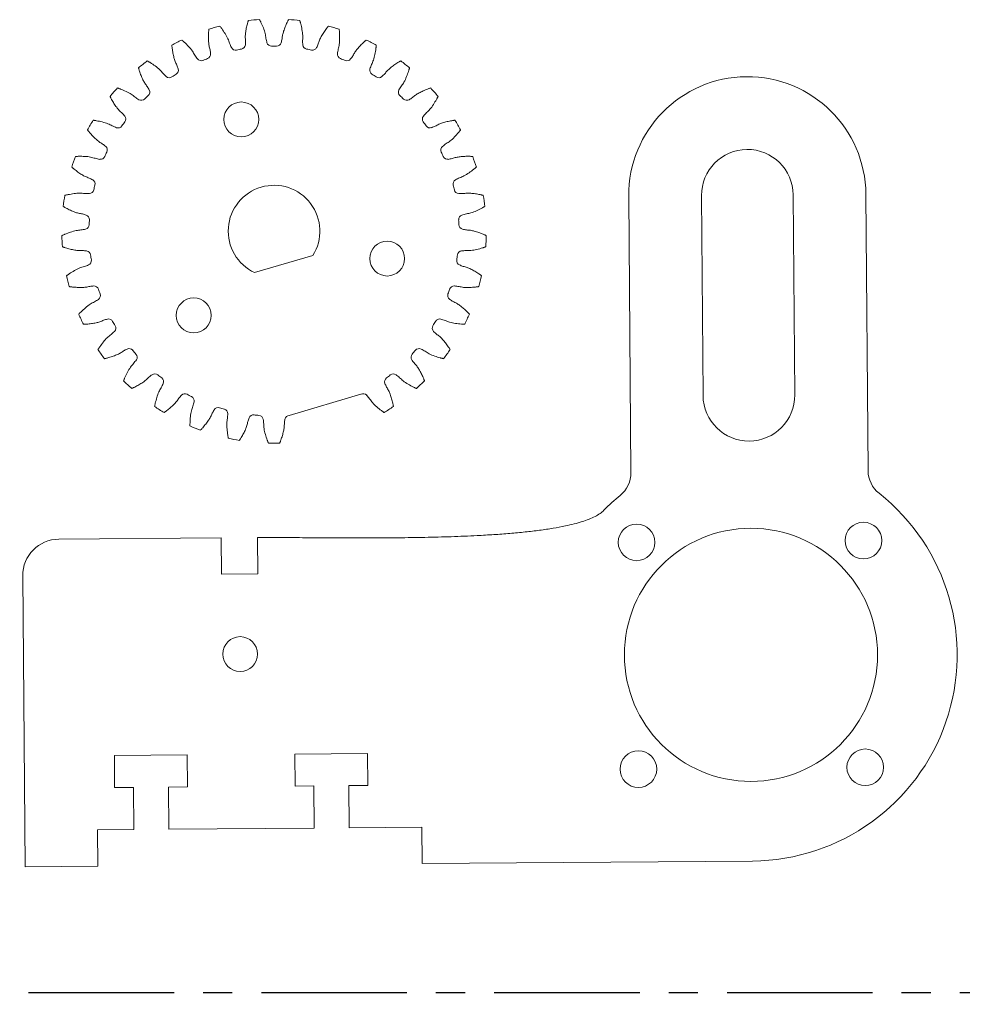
# Model space of a CAD drawing. Header units: inches. Extents: x 0 to 24, y 0 to 12.
# Drawn here: x 18.37 to 21.614, y 0.016 to 3.361 of the extents above; entities that cross this region are included whole.
import ezdxf

# ---------------------------------------------------------------- set-up
doc = ezdxf.new("R2010")
doc.units = ezdxf.units.IN
doc.header["$MEASUREMENT"] = 0
doc.linetypes.add('CENTERX2', pattern=[0.8, 0.5, -0.1, 0.1, -0.1])

msp = doc.modelspace()

# ---------------------------------------------------------------- linework, layer by layer
at = {"color": 7, "linetype": 'Continuous', "lineweight": 15}
for p, q in [((20.4711, 1.8031), (20.4636, 2.7532)), ((20.719, 2.0678), (20.7136, 2.7552)), ((21.0286, 2.7577), (21.034, 2.0702)), ((21.2786, 2.7597), (21.2861, 1.8095)), ((19.3782, 2.5491), (19.1783, 2.4905)), ((19.5437, 2.0722), (19.2968, 1.9997)), ((18.5053, 1.5743), (19.0628, 1.5787)), ((19.0628, 1.5787), (19.0638, 1.4537)), ((19.1888, 1.4547), (19.1878, 1.5797)), ((18.3892, 0.4483), (18.3813, 1.4483)), ((19.0638, 1.4537), (19.1888, 1.4547)), ((19.5662, 0.8377), (19.3162, 0.8357)), ((19.5671, 0.7277), (19.5662, 0.8377)), ((18.9462, 0.8328), (18.6962, 0.8308)), ((18.6962, 0.8308), (18.6971, 0.7208)), ((18.9471, 0.7228), (18.9462, 0.8328)), ((19.3162, 0.8357), (19.3171, 0.7257)), ((18.6971, 0.7208), (18.7621, 0.7213)), ((18.7621, 0.7213), (18.7632, 0.5763)), ((18.8821, 0.7222), (18.9471, 0.7228)), ((18.8832, 0.5773), (18.8821, 0.7222)), ((19.3171, 0.7257), (19.3821, 0.7262)), ((19.3821, 0.7262), (19.3832, 0.5812)), ((19.5021, 0.7271), (19.5671, 0.7277)), ((19.5032, 0.5822), (19.5021, 0.7271)), ((18.7632, 0.5763), (18.6382, 0.5753)), ((18.6382, 0.5753), (18.6392, 0.4503)), ((19.3832, 0.5812), (18.8832, 0.5773)), ((19.7532, 0.5841), (19.5032, 0.5822)), ((19.7542, 0.4591), (19.7532, 0.5841)), ((18.6392, 0.4503), (18.3892, 0.4483)), ((20.8892, 0.4681), (19.7542, 0.4591))]:
    msp.add_line(p, q, dxfattribs=at)
at = {"color": 7, "linetype": 'CENTERX2'}
msp.add_line((0.0014, 0.016), (24.0014, 0.016), dxfattribs=at)
at = {"color": 7, "linetype": 'Continuous', "lineweight": 15}
for centre, radius in [((19.1323, 3.0169), 0.06), ((19.6337, 2.5388), 0.06), ((18.9689, 2.3436), 0.06), ((20.4907, 1.5634), 0.063), ((20.8836, 1.1767), 0.435), ((21.2702, 1.5695), 0.063), ((19.1285, 1.1792), 0.06), ((20.4969, 0.7839), 0.063), ((21.2764, 0.7901), 0.063)]:
    msp.add_circle(centre, radius, dxfattribs=at)
for centre, radius, start, end in [((19.2449, 2.6331), 0.7292, 93.9395, 96.9696), ((19.2449, 2.6331), 0.7292, 83.0304, 86.0605), ((19.2449, 2.6331), 0.7292, 104.8486, 107.8787), ((19.2449, 2.6331), 0.7292, 72.1213, 75.1514), ((19.2449, 2.6331), 0.7292, 115.7577, 118.7878), ((19.2362, 3.2848), 0.0162, 196.377, 270.772), ((19.2537, 3.2848), 0.0162, 269.228, 343.623), ((19.2449, 2.6331), 0.7292, 61.2122, 64.2423), ((19.113, 3.2714), 0.0163, 207.2861, 281.6811), ((19.2449, 2.6331), 0.6355, 100.1371, 101.6811), ((19.1302, 3.2747), 0.0163, 280.1371, 354.532), ((19.2449, 2.6331), 0.6355, 89.228, 90.772), ((19.3597, 3.2747), 0.0162, 185.468, 259.8629), ((19.2449, 2.6331), 0.6355, 78.3189, 79.8629), ((19.3769, 3.2714), 0.0162, 258.3189, 332.7139), ((19.2449, 2.6331), 0.7292, 126.6668, 129.6969), ((18.9946, 3.2349), 0.0162, 218.1952, 292.5902), ((19.2449, 2.6331), 0.6355, 111.0462, 112.5902), ((19.0109, 3.2414), 0.0163, 291.0462, 5.4411), ((19.479, 3.2414), 0.0163, 174.5589, 248.9538), ((19.2449, 2.6331), 0.6355, 67.4098, 68.9538), ((19.4953, 3.2349), 0.0163, 247.4098, 321.8048), ((19.2449, 2.6331), 0.7292, 50.3031, 53.3332), ((18.9, 3.1861), 0.0162, 301.9553, 16.3502), ((19.5899, 3.1861), 0.0162, 163.6498, 238.0447), ((18.8852, 3.1766), 0.0163, 229.1043, 303.4993), ((19.2449, 2.6331), 0.6355, 121.9553, 123.4993), ((19.2449, 2.6331), 0.6355, 56.5007, 58.0447), ((19.6047, 3.1766), 0.0163, 236.5007, 310.8957), ((20.8711, 2.7564), 0.4075, 0.4525, 180.4525), ((19.2449, 2.6331), 0.7292, 137.5758, 140.606), ((18.8016, 3.1108), 0.0162, 312.8644, 27.2593), ((19.6883, 3.1108), 0.0162, 152.7407, 227.1356), ((19.2449, 2.6331), 0.7292, 39.394, 42.4242), ((18.7889, 3.0987), 0.0162, 240.0134, 314.4084), ((19.2449, 2.6331), 0.6355, 132.8644, 134.4084), ((19.2449, 2.6331), 0.6355, 45.5916, 47.1356), ((19.701, 3.0987), 0.0162, 225.5916, 299.9866), ((19.2449, 2.6331), 0.7292, 148.4849, 151.5151), ((18.7192, 3.0183), 0.0162, 323.7734, 38.1684), ((19.7707, 3.0183), 0.0162, 141.8316, 216.2266), ((19.2449, 2.6331), 0.7292, 28.4849, 31.5151), ((18.709, 3.004), 0.0163, 250.9225, 325.3175), ((19.2449, 2.6331), 0.6355, 143.7734, 145.3175), ((19.2449, 2.6331), 0.6355, 34.6825, 36.2266), ((19.7809, 3.004), 0.0162, 214.6825, 289.0775), ((18.6558, 2.9118), 0.0163, 334.6825, 49.0775), ((19.8341, 2.9118), 0.0163, 130.9225, 205.3175), ((20.8711, 2.7564), 0.1575, 0.4525, 180.4525), ((19.2449, 2.6331), 0.7292, 159.394, 162.4242), ((18.6485, 2.8959), 0.0162, 261.8316, 336.2266), ((19.2449, 2.6331), 0.6355, 154.6825, 156.2266), ((19.2449, 2.6331), 0.6355, 23.7734, 25.3175), ((19.8414, 2.8959), 0.0162, 203.7734, 278.1684), ((19.2449, 2.6331), 0.7292, 17.5758, 20.606), ((18.6137, 2.7953), 0.0162, 345.5916, 59.9866), ((19.2449, 2.6331), 0.6355, 165.5916, 167.1356), ((19.2449, 2.6331), 0.1575, 327.7733, 244.954), ((19.8762, 2.7953), 0.0162, 120.0134, 194.4084), ((19.2449, 2.6331), 0.6355, 12.8644, 14.4084), ((19.2449, 2.6331), 0.7292, 170.3031, 173.3332), ((18.6096, 2.7782), 0.0163, 272.7407, 347.1356), ((19.8803, 2.7782), 0.0162, 192.8644, 267.2593), ((19.2449, 2.6331), 0.7292, 6.6668, 9.6969), ((18.5944, 2.6729), 0.0162, 356.5007, 70.8957), ((19.8955, 2.6729), 0.0162, 109.1043, 183.4993), ((18.5936, 2.6554), 0.0163, 283.6498, 358.0447), ((19.2449, 2.6331), 0.6355, 176.5007, 178.0447), ((19.2449, 2.6331), 0.6355, 1.9553, 3.4993), ((19.8963, 2.6554), 0.0163, 181.9553, 256.3502), ((19.2449, 2.6331), 0.7292, 181.2122, 184.2423), ((19.2449, 2.6331), 0.7292, 355.7577, 358.7878), ((18.5986, 2.5491), 0.0162, 7.4098, 81.8048), ((19.2449, 2.6331), 0.6355, 187.4098, 188.9538), ((19.2449, 2.6331), 0.6355, 351.0462, 352.5902), ((19.8913, 2.5491), 0.0163, 98.1952, 172.5902), ((18.6011, 2.5317), 0.0162, 294.5589, 8.9538), ((19.8888, 2.5317), 0.0162, 171.0462, 245.4411), ((19.2449, 2.6331), 0.7292, 192.1213, 195.1514), ((19.2449, 2.6331), 0.7292, 344.8486, 347.8787), ((18.6262, 2.4283), 0.0162, 18.3189, 92.7139), ((19.8637, 2.4283), 0.0162, 87.2861, 161.6811), ((18.632, 2.4117), 0.0163, 305.468, 19.8629), ((19.2449, 2.6331), 0.6355, 198.3189, 199.8629), ((19.8579, 2.4117), 0.0163, 160.1371, 234.532), ((19.2449, 2.6331), 0.6355, 340.1371, 341.6811), ((19.2449, 2.6331), 0.7292, 203.0304, 206.0605), ((19.2449, 2.6331), 0.7292, 333.9395, 336.9696), ((18.6762, 2.3149), 0.0162, 29.228, 103.623), ((19.2449, 2.6331), 0.6355, 209.228, 210.772), ((18.685, 2.2997), 0.0162, 316.377, 30.772), ((19.8049, 2.2997), 0.0163, 149.228, 223.623), ((19.2449, 2.6331), 0.6355, 329.228, 330.772), ((19.8137, 2.3149), 0.0162, 76.377, 150.772), ((19.2449, 2.6331), 0.7292, 213.9395, 216.9696), ((18.7467, 2.213), 0.0163, 40.1371, 114.532), ((19.2449, 2.6331), 0.6355, 220.1371, 221.6811), ((18.7582, 2.1997), 0.0163, 327.2861, 41.6811), ((19.7317, 2.1997), 0.0162, 138.3189, 212.7139), ((19.2449, 2.6331), 0.6355, 318.3189, 319.8629), ((19.7432, 2.213), 0.0163, 65.468, 139.8629), ((19.2449, 2.6331), 0.7292, 323.0304, 326.0605), ((18.8352, 2.1263), 0.0163, 51.0462, 125.4411), ((19.6547, 2.1263), 0.0163, 54.5589, 128.9538), ((19.2449, 2.6331), 0.7292, 224.8486, 227.8787), ((19.2449, 2.6331), 0.6355, 231.0462, 232.5902), ((18.849, 2.1154), 0.0163, 338.1952, 52.5902), ((19.6409, 2.1154), 0.0163, 127.4098, 201.8048), ((19.2449, 2.6331), 0.6355, 307.4098, 308.9538), ((19.2449, 2.6331), 0.7292, 312.1213, 315.1514), ((18.9385, 2.0579), 0.0163, 61.9553, 136.3502), ((19.5514, 2.0579), 0.0163, 43.6498, 118.0447), ((19.2449, 2.6331), 0.6355, 241.9553, 243.4993), ((18.9541, 2.0499), 0.0163, 349.1043, 63.4993), ((20.8765, 2.069), 0.1575, 180.4525, 0.4525), ((19.2449, 2.6331), 0.7292, 235.7577, 238.7878), ((19.0529, 2.0103), 0.0163, 72.8644, 147.2593), ((19.2449, 2.6331), 0.6355, 252.8644, 254.4084), ((19.0698, 2.0054), 0.0163, 0.0134, 74.4084), ((19.2449, 2.6331), 0.7292, 301.2122, 304.2423), ((19.1743, 1.9852), 0.0163, 83.7734, 158.1684), ((19.2449, 2.6331), 0.6355, 263.7734, 265.3175), ((19.1917, 1.9836), 0.0162, 10.9225, 85.3175), ((19.2982, 1.9836), 0.0162, 94.6825, 169.0775), ((19.2449, 2.6331), 0.7292, 246.6668, 249.6969), ((19.2449, 2.6331), 0.7292, 257.5758, 260.606), ((19.2449, 2.6331), 0.7292, 268.4849, 271.5151), ((21.3861, 1.8103), 0.1, 180.4525, 231.58), ((20.3711, 1.8023), 0.1, 309.325, 0.4525), ((20.8836, 1.1767), 0.7087, 129.325, 135.4525), ((20.8836, 1.1767), 0.7086, 270.4525, 51.58), ((18.5063, 1.4493), 0.125, 90.4525, 180.4525)]:
    msp.add_arc(centre, radius, start, end, dxfattribs=at)
for points, knots in [([(19.1464, 3.2732), (19.1467, 3.2777), (19.1473, 3.2869), (19.1456, 3.3006), (19.1472, 3.3151), (19.1494, 3.3303), (19.152, 3.3408), (19.1533, 3.346)], [0, 0, 0, 0, 0.186482, 0.373271, 0.560009, 0.779921, 1, 1, 1, 1]), ([(19.1533, 3.346), (19.1537, 3.3475), (19.1544, 3.35), (19.1552, 3.3525), (19.1555, 3.3536)], [0, 0, 0, 0, 0.596178, 1, 1, 1, 1]), ([(19.1555, 3.3536), (19.1557, 3.3542), (19.156, 3.3554), (19.1563, 3.3565), (19.1565, 3.3569)], [0, 0, 0, 0, 0.61363, 1, 1, 1, 1]), ([(19.1948, 3.3606), (19.1951, 3.3601), (19.1957, 3.359), (19.1962, 3.358), (19.1965, 3.3575)], [0, 0, 0, 0, 0.5063404, 1, 1, 1, 1]), ([(19.1965, 3.3575), (19.1971, 3.3563), (19.1983, 3.3539), (19.1994, 3.3516), (19.2, 3.3505)], [0, 0, 0, 0, 0.526406, 1, 1, 1, 1]), ([(19.2, 3.3505), (19.2028, 3.3442), (19.2084, 3.3317), (19.2148, 3.3136), (19.2169, 3.296), (19.2194, 3.2855), (19.2206, 3.2802)], [0, 0, 0, 0, 0.280046, 0.560231, 0.780161, 1, 1, 1, 1]), ([(19.2693, 3.2802), (19.2705, 3.2847), (19.2728, 3.2935), (19.2738, 3.3073), (19.2781, 3.3213), (19.2831, 3.3358), (19.2876, 3.3456), (19.2899, 3.3505)], [0, 0, 0, 0, 0.1864827, 0.3732708, 0.5600091, 0.7799205, 1, 1, 1, 1]), ([(19.2899, 3.3505), (19.2906, 3.3519), (19.2917, 3.3542), (19.2929, 3.3565), (19.2934, 3.3575)], [0, 0, 0, 0, 0.596177, 1, 1, 1, 1]), ([(19.2934, 3.3575), (19.2937, 3.3581), (19.2943, 3.3591), (19.2948, 3.3602), (19.295, 3.3606)], [0, 0, 0, 0, 0.613685, 1, 1, 1, 1]), ([(19.3334, 3.3569), (19.3336, 3.3563), (19.3339, 3.3552), (19.3343, 3.3541), (19.3344, 3.3536)], [0, 0, 0, 0, 0.506337, 1, 1, 1, 1]), ([(19.3344, 3.3536), (19.3348, 3.3522), (19.3355, 3.3497), (19.3362, 3.3472), (19.3366, 3.346)], [0, 0, 0, 0, 0.52641, 1, 1, 1, 1]), ([(19.3366, 3.346), (19.3381, 3.3393), (19.3412, 3.326), (19.3442, 3.307), (19.3429, 3.2893), (19.3433, 3.2785), (19.3435, 3.2732)], [0, 0, 0, 0, 0.280047, 0.56023, 0.780161, 1, 1, 1, 1]), ([(19.0271, 3.2429), (19.0265, 3.2475), (19.0253, 3.2566), (19.0211, 3.2697), (19.0199, 3.2843), (19.0192, 3.2996), (19.0198, 3.3104), (19.0201, 3.3158)], [0, 0, 0, 0, 0.186484, 0.373271, 0.560008, 0.77992, 1, 1, 1, 1]), ([(19.0201, 3.3158), (19.0202, 3.3173), (19.0204, 3.32), (19.0206, 3.3226), (19.0207, 3.3236)], [0, 0, 0, 0, 0.59618, 1, 1, 1, 1]), ([(19.0207, 3.3236), (19.0208, 3.3243), (19.0209, 3.3255), (19.021, 3.3266), (19.0211, 3.3271)], [0, 0, 0, 0, 0.613687, 1, 1, 1, 1]), ([(19.0581, 3.3379), (19.0585, 3.3375), (19.0592, 3.3366), (19.0599, 3.3357), (19.0603, 3.3352)], [0, 0, 0, 0, 0.506382, 1, 1, 1, 1]), ([(19.0603, 3.3352), (19.0611, 3.3341), (19.0627, 3.3321), (19.0643, 3.33), (19.065, 3.329)], [0, 0, 0, 0, 0.5264084, 1, 1, 1, 1]), ([(19.065, 3.329), (19.069, 3.3234), (19.0768, 3.3121), (19.0866, 3.2956), (19.092, 3.2787), (19.0964, 3.2689), (19.0985, 3.2639)], [0, 0, 0, 0, 0.280047, 0.560231, 0.780162, 1, 1, 1, 1]), ([(19.3913, 3.2639), (19.3933, 3.2681), (19.3973, 3.2763), (19.4008, 3.2897), (19.4077, 3.3026), (19.4154, 3.3159), (19.4217, 3.3246), (19.4249, 3.329)], [0, 0, 0, 0, 0.186483, 0.373269, 0.560009, 0.779922, 1, 1, 1, 1]), ([(19.4249, 3.329), (19.4258, 3.3302), (19.4274, 3.3323), (19.429, 3.3344), (19.4296, 3.3352)], [0, 0, 0, 0, 0.596191, 1, 1, 1, 1]), ([(19.4296, 3.3352), (19.4301, 3.3358), (19.4308, 3.3367), (19.4315, 3.3376), (19.4318, 3.3379)], [0, 0, 0, 0, 0.6136292, 1, 1, 1, 1]), ([(19.4698, 3.3158), (19.4701, 3.3089), (19.4706, 3.2952), (19.4699, 3.276), (19.4653, 3.2589), (19.4636, 3.2483), (19.4628, 3.2429)], [0, 0, 0, 0, 0.280048, 0.56023, 0.780161, 1, 1, 1, 1]), ([(19.4688, 3.3271), (19.4689, 3.3265), (19.469, 3.3253), (19.4691, 3.3242), (19.4692, 3.3236)], [0, 0, 0, 0, 0.5063309, 1, 1, 1, 1]), ([(19.4692, 3.3236), (19.4693, 3.3222), (19.4695, 3.3196), (19.4697, 3.317), (19.4698, 3.3158)], [0, 0, 0, 0, 0.526402, 1, 1, 1, 1]), ([(18.9281, 3.2898), (18.9285, 3.2895), (18.9294, 3.2887), (18.9303, 3.288), (18.9307, 3.2876)], [0, 0, 0, 0, 0.506353, 1, 1, 1, 1]), ([(18.9307, 3.2876), (18.9318, 3.2867), (18.9337, 3.285), (18.9357, 3.2832), (18.9366, 3.2824)], [0, 0, 0, 0, 0.526415, 1, 1, 1, 1]), ([(18.9366, 3.2824), (18.9415, 3.2776), (18.9514, 3.2681), (18.9641, 3.2536), (18.9726, 3.2381), (18.9787, 3.2292), (18.9818, 3.2248)], [0, 0, 0, 0, 0.280048, 0.560232, 0.780161, 1, 1, 1, 1]), ([(19.5081, 3.2248), (19.5108, 3.2285), (19.5162, 3.2359), (19.5223, 3.2483), (19.5314, 3.2597), (19.5415, 3.2713), (19.5494, 3.2787), (19.5533, 3.2824)], [0, 0, 0, 0, 0.186481, 0.373269, 0.560007, 0.77992, 1, 1, 1, 1]), ([(19.5533, 3.2824), (19.5544, 3.2834), (19.5564, 3.2852), (19.5584, 3.2869), (19.5592, 3.2876)], [0, 0, 0, 0, 0.596172, 1, 1, 1, 1]), ([(19.5592, 3.2876), (19.5597, 3.288), (19.5606, 3.2888), (19.5615, 3.2896), (19.5618, 3.2898)], [0, 0, 0, 0, 0.613693, 1, 1, 1, 1]), ([(18.8941, 3.2687), (18.894, 3.2694), (18.8939, 3.2706), (18.8938, 3.2717), (18.8938, 3.2722)], [0, 0, 0, 0, 0.6136584, 1, 1, 1, 1]), ([(18.8949, 3.2609), (18.8948, 3.2624), (18.8945, 3.265), (18.8942, 3.2676), (18.8941, 3.2687)], [0, 0, 0, 0, 0.5961787, 1, 1, 1, 1]), ([(18.9156, 3.1907), (18.9142, 3.195), (18.9113, 3.2037), (18.9047, 3.2159), (18.9008, 3.2299), (18.8972, 3.2449), (18.8957, 3.2556), (18.8949, 3.2609)], [0, 0, 0, 0, 0.186483, 0.373271, 0.560008, 0.779922, 1, 1, 1, 1]), ([(19.5949, 3.2609), (19.5939, 3.2541), (19.5918, 3.2406), (19.5875, 3.2218), (19.5797, 3.2059), (19.5761, 3.1958), (19.5743, 3.1907)], [0, 0, 0, 0, 0.280047, 0.560228, 0.78016, 1, 1, 1, 1]), ([(19.5958, 3.2687), (19.5956, 3.2673), (19.5954, 3.2647), (19.5951, 3.2621), (19.5949, 3.2609)], [0, 0, 0, 0, 0.526417, 1, 1, 1, 1]), ([(19.5961, 3.2722), (19.596, 3.2716), (19.5959, 3.2704), (19.5958, 3.2693), (19.5958, 3.2687)], [0, 0, 0, 0, 0.506317, 1, 1, 1, 1]), ([(18.8095, 3.218), (18.81, 3.2177), (18.811, 3.2171), (18.8121, 3.2166), (18.8126, 3.2163)], [0, 0, 0, 0, 0.506329, 1, 1, 1, 1]), ([(18.8126, 3.2163), (18.8137, 3.2156), (18.816, 3.2143), (18.8182, 3.2129), (18.8193, 3.2123)], [0, 0, 0, 0, 0.5263959, 1, 1, 1, 1]), ([(18.8193, 3.2123), (18.825, 3.2085), (18.8365, 3.201), (18.8517, 3.1893), (18.863, 3.1756), (18.8707, 3.1681), (18.8746, 3.1643)], [0, 0, 0, 0, 0.280045, 0.560229, 0.78016, 1, 1, 1, 1]), ([(19.6153, 3.1643), (19.6187, 3.1674), (19.6254, 3.1736), (19.6337, 3.1847), (19.6448, 3.1941), (19.6569, 3.2036), (19.666, 3.2094), (19.6706, 3.2123)], [0, 0, 0, 0, 0.1864831, 0.3732728, 0.5600092, 0.7799206, 1, 1, 1, 1]), ([(19.6706, 3.2123), (19.6719, 3.2131), (19.6742, 3.2144), (19.6764, 3.2158), (19.6773, 3.2163)], [0, 0, 0, 0, 0.596183, 1, 1, 1, 1]), ([(19.6773, 3.2163), (19.678, 3.2166), (19.679, 3.2172), (19.68, 3.2178), (19.6804, 3.218)], [0, 0, 0, 0, 0.6137027, 1, 1, 1, 1]), ([(18.7802, 3.1908), (18.78, 3.1915), (18.7796, 3.1926), (18.7793, 3.1937), (18.7792, 3.1942)], [0, 0, 0, 0, 0.613657, 1, 1, 1, 1]), ([(18.7825, 3.1833), (18.782, 3.1848), (18.7812, 3.1873), (18.7805, 3.1898), (18.7802, 3.1908)], [0, 0, 0, 0, 0.596188, 1, 1, 1, 1]), ([(18.816, 3.1183), (18.8138, 3.1223), (18.8094, 3.1303), (18.8006, 3.1409), (18.794, 3.154), (18.7877, 3.168), (18.7842, 3.1782), (18.7825, 3.1833)], [0, 0, 0, 0, 0.186482, 0.373269, 0.560007, 0.77992, 1, 1, 1, 1]), ([(19.7074, 3.1833), (19.7051, 3.1769), (19.7005, 3.1639), (19.6927, 3.1464), (19.6821, 3.1322), (19.6766, 3.1229), (19.6739, 3.1183)], [0, 0, 0, 0, 0.280046, 0.56023, 0.780161, 1, 1, 1, 1]), ([(19.7097, 3.1908), (19.7093, 3.1895), (19.7086, 3.187), (19.7078, 3.1845), (19.7074, 3.1833)], [0, 0, 0, 0, 0.526409, 1, 1, 1, 1]), ([(19.7107, 3.1942), (19.7105, 3.1936), (19.7102, 3.1925), (19.7099, 3.1914), (19.7097, 3.1908)], [0, 0, 0, 0, 0.506341, 1, 1, 1, 1]), ([(18.7067, 3.125), (18.7073, 3.1248), (18.7084, 3.1245), (18.7095, 3.1241), (18.71, 3.1239)], [0, 0, 0, 0, 0.50631, 1, 1, 1, 1]), ([(18.71, 3.1239), (18.7113, 3.1235), (18.7138, 3.1226), (18.7162, 3.1217), (18.7174, 3.1213)], [0, 0, 0, 0, 0.526399, 1, 1, 1, 1]), ([(18.7174, 3.1213), (18.7237, 3.1187), (18.7364, 3.1135), (18.7536, 3.1048), (18.7672, 3.0935), (18.7762, 3.0876), (18.7807, 3.0846)], [0, 0, 0, 0, 0.2800446, 0.5602276, 0.7801588, 1, 1, 1, 1]), ([(19.7091, 3.0846), (19.713, 3.0871), (19.7208, 3.0919), (19.731, 3.1012), (19.7438, 3.1083), (19.7574, 3.1153), (19.7675, 3.1193), (19.7725, 3.1213)], [0, 0, 0, 0, 0.186484, 0.373273, 0.560011, 0.779921, 1, 1, 1, 1]), ([(19.7725, 3.1213), (19.774, 3.1218), (19.7764, 3.1227), (19.7789, 3.1236), (19.7799, 3.1239)], [0, 0, 0, 0, 0.59618, 1, 1, 1, 1]), ([(19.7799, 3.1239), (19.7806, 3.1241), (19.7817, 3.1245), (19.7828, 3.1249), (19.7832, 3.125)], [0, 0, 0, 0, 0.613659, 1, 1, 1, 1]), ([(18.683, 3.0928), (18.6827, 3.0934), (18.6822, 3.0944), (18.6816, 3.0955), (18.6814, 3.0959)], [0, 0, 0, 0, 0.613633, 1, 1, 1, 1]), ([(18.6867, 3.0859), (18.686, 3.0872), (18.6847, 3.0895), (18.6835, 3.0918), (18.683, 3.0928)], [0, 0, 0, 0, 0.5961791, 1, 1, 1, 1]), ([(18.732, 3.0283), (18.729, 3.0319), (18.7231, 3.0389), (18.7125, 3.0477), (18.7036, 3.0593), (18.6947, 3.0718), (18.6894, 3.0812), (18.6867, 3.0859)], [0, 0, 0, 0, 0.1864822, 0.3732713, 0.5600095, 0.7799228, 1, 1, 1, 1]), ([(19.8032, 3.0859), (19.7997, 3.0799), (19.7928, 3.0681), (19.7817, 3.0523), (19.7686, 3.0405), (19.7615, 3.0324), (19.7579, 3.0283)], [0, 0, 0, 0, 0.280047, 0.560228, 0.780161, 1, 1, 1, 1]), ([(19.8069, 3.0928), (19.8062, 3.0916), (19.805, 3.0892), (19.8038, 3.0869), (19.8032, 3.0859)], [0, 0, 0, 0, 0.5264, 1, 1, 1, 1]), ([(19.8084, 3.0959), (19.8082, 3.0954), (19.8077, 3.0943), (19.8071, 3.0933), (19.8069, 3.0928)], [0, 0, 0, 0, 0.506335, 1, 1, 1, 1]), ([(18.6233, 3.0143), (18.6239, 3.0142), (18.6251, 3.0141), (18.6262, 3.0139), (18.6268, 3.0138)], [0, 0, 0, 0, 0.50634, 1, 1, 1, 1]), ([(18.6268, 3.0138), (18.6282, 3.0136), (18.6307, 3.0132), (18.6333, 3.0128), (18.6345, 3.0126)], [0, 0, 0, 0, 0.526427, 1, 1, 1, 1]), ([(18.6345, 3.0126), (18.6413, 3.0112), (18.6547, 3.0085), (18.6732, 3.0033), (18.6887, 2.9948), (18.6987, 2.9907), (18.7037, 2.9886)], [0, 0, 0, 0, 0.280049, 0.56023, 0.780161, 1, 1, 1, 1]), ([(19.7862, 2.9886), (19.7905, 2.9903), (19.799, 2.9935), (19.8108, 3.0007), (19.8247, 3.0053), (19.8394, 3.0096), (19.85, 3.0116), (19.8554, 3.0126)], [0, 0, 0, 0, 0.186481, 0.373271, 0.560009, 0.77992, 1, 1, 1, 1]), ([(19.8554, 3.0126), (19.8569, 3.0129), (19.8595, 3.0133), (19.8621, 3.0137), (19.8631, 3.0138)], [0, 0, 0, 0, 0.596189, 1, 1, 1, 1]), ([(19.8631, 3.0138), (19.8638, 3.0139), (19.865, 3.0141), (19.8661, 3.0142), (19.8666, 3.0143)], [0, 0, 0, 0, 0.613611, 1, 1, 1, 1]), ([(18.6062, 2.9781), (18.6057, 2.9787), (18.605, 2.9796), (18.6043, 2.9805), (18.604, 2.9809)], [0, 0, 0, 0, 0.613623, 1, 1, 1, 1]), ([(18.6111, 2.972), (18.6101, 2.9732), (18.6085, 2.9752), (18.6068, 2.9773), (18.6062, 2.9781)], [0, 0, 0, 0, 0.5961625, 1, 1, 1, 1]), ([(19.8837, 2.9781), (19.8828, 2.977), (19.8812, 2.975), (19.8796, 2.973), (19.8788, 2.972)], [0, 0, 0, 0, 0.526413, 1, 1, 1, 1]), ([(19.8858, 2.9809), (19.8855, 2.9804), (19.8848, 2.9795), (19.8841, 2.9786), (19.8837, 2.9781)], [0, 0, 0, 0, 0.5063614, 1, 1, 1, 1]), ([(18.6664, 2.9241), (18.6629, 2.927), (18.6558, 2.9328), (18.6437, 2.9394), (18.6327, 2.9491), (18.6217, 2.9597), (18.6146, 2.9679), (18.6111, 2.972)], [0, 0, 0, 0, 0.186483, 0.373271, 0.560006, 0.779917, 1, 1, 1, 1]), ([(19.8788, 2.972), (19.8743, 2.9669), (19.8652, 2.9566), (19.8514, 2.9432), (19.8363, 2.934), (19.8277, 2.9274), (19.8235, 2.9241)], [0, 0, 0, 0, 0.2800483, 0.5602302, 0.7801608, 1, 1, 1, 1]), ([(18.5624, 2.8897), (18.563, 2.8898), (18.5642, 2.8899), (18.5653, 2.8899), (18.5659, 2.8899)], [0, 0, 0, 0, 0.506315, 1, 1, 1, 1]), ([(18.5659, 2.8899), (18.5673, 2.89), (18.5699, 2.8901), (18.5725, 2.8902), (18.5738, 2.8902)], [0, 0, 0, 0, 0.526406, 1, 1, 1, 1]), ([(18.5738, 2.8902), (18.5806, 2.8902), (18.5943, 2.8901), (18.6135, 2.8884), (18.6303, 2.883), (18.6409, 2.8808), (18.6462, 2.8798)], [0, 0, 0, 0, 0.280047, 0.560231, 0.78016, 1, 1, 1, 1]), ([(19.8437, 2.8798), (19.8482, 2.8806), (19.8572, 2.8821), (19.8702, 2.887), (19.8847, 2.8889), (19.8999, 2.8903), (19.9107, 2.8902), (19.9161, 2.8902)], [0, 0, 0, 0, 0.1864819, 0.37327, 0.5600105, 0.7799219, 1, 1, 1, 1]), ([(19.9161, 2.8902), (19.9177, 2.8902), (19.9203, 2.8901), (19.9229, 2.89), (19.924, 2.8899)], [0, 0, 0, 0, 0.596169, 1, 1, 1, 1]), ([(19.924, 2.8899), (19.9247, 2.8899), (19.9258, 2.8898), (19.927, 2.8898), (19.9275, 2.8897)], [0, 0, 0, 0, 0.6136434, 1, 1, 1, 1]), ([(18.5524, 2.851), (18.5519, 2.8515), (18.551, 2.8522), (18.5502, 2.853), (18.5498, 2.8533)], [0, 0, 0, 0, 0.613664, 1, 1, 1, 1]), ([(18.5584, 2.8459), (18.5572, 2.8469), (18.5552, 2.8486), (18.5532, 2.8503), (18.5524, 2.851)], [0, 0, 0, 0, 0.596202, 1, 1, 1, 1]), ([(18.6218, 2.8094), (18.6178, 2.8115), (18.6097, 2.8159), (18.5966, 2.8201), (18.584, 2.8275), (18.5711, 2.8359), (18.5627, 2.8426), (18.5584, 2.8459)], [0, 0, 0, 0, 0.186483, 0.373271, 0.560007, 0.779921, 1, 1, 1, 1]), ([(19.9315, 2.8459), (19.926, 2.8417), (19.9152, 2.8334), (19.8991, 2.8228), (19.8825, 2.8166), (19.8729, 2.8118), (19.8681, 2.8094)], [0, 0, 0, 0, 0.280048, 0.56023, 0.78016, 1, 1, 1, 1]), ([(19.9374, 2.851), (19.9364, 2.8501), (19.9344, 2.8484), (19.9324, 2.8467), (19.9315, 2.8459)], [0, 0, 0, 0, 0.5264086, 1, 1, 1, 1]), ([(19.9401, 2.8533), (19.9396, 2.8529), (19.9388, 2.8521), (19.9379, 2.8514), (19.9374, 2.851)], [0, 0, 0, 0, 0.506285, 1, 1, 1, 1]), ([(18.5262, 2.7559), (18.5268, 2.7561), (18.5279, 2.7564), (18.529, 2.7567), (18.5296, 2.7568)], [0, 0, 0, 0, 0.506301, 1, 1, 1, 1]), ([(18.5296, 2.7568), (18.5309, 2.7571), (18.5335, 2.7577), (18.536, 2.7583), (18.5372, 2.7586)], [0, 0, 0, 0, 0.5264148, 1, 1, 1, 1]), ([(18.5372, 2.7586), (18.544, 2.7598), (18.5575, 2.7623), (18.5766, 2.7643), (18.5942, 2.7622), (18.6049, 2.7621), (18.6103, 2.762)], [0, 0, 0, 0, 0.280047, 0.560233, 0.780161, 1, 1, 1, 1]), ([(19.8796, 2.762), (19.8841, 2.7619), (19.8933, 2.7618), (19.9069, 2.7641), (19.9215, 2.7632), (19.9368, 2.7617), (19.9474, 2.7596), (19.9527, 2.7586)], [0, 0, 0, 0, 0.1864835, 0.3732689, 0.5600074, 0.7799213, 1, 1, 1, 1]), ([(19.9527, 2.7586), (19.9542, 2.7582), (19.9567, 2.7577), (19.9593, 2.757), (19.9603, 2.7568)], [0, 0, 0, 0, 0.5961691, 1, 1, 1, 1]), ([(19.9603, 2.7568), (19.961, 2.7566), (19.9621, 2.7563), (19.9633, 2.7561), (19.9637, 2.7559)], [0, 0, 0, 0, 0.6136901, 1, 1, 1, 1]), ([(18.5237, 2.716), (18.5231, 2.7164), (18.5221, 2.717), (18.5211, 2.7175), (18.5207, 2.7178)], [0, 0, 0, 0, 0.613696, 1, 1, 1, 1]), ([(18.5306, 2.7122), (18.5292, 2.7129), (18.5269, 2.7142), (18.5246, 2.7155), (18.5237, 2.716)], [0, 0, 0, 0, 0.596171, 1, 1, 1, 1]), ([(18.5997, 2.6883), (18.5954, 2.6896), (18.5866, 2.6924), (18.5729, 2.694), (18.5592, 2.6989), (18.5449, 2.7047), (18.5353, 2.7097), (18.5306, 2.7122)], [0, 0, 0, 0, 0.186483, 0.373268, 0.560008, 0.779921, 1, 1, 1, 1]), ([(19.9593, 2.7122), (19.9532, 2.7091), (19.941, 2.7029), (19.9232, 2.6956), (19.9057, 2.6927), (19.8953, 2.6897), (19.8902, 2.6883)], [0, 0, 0, 0, 0.280048, 0.560233, 0.780161, 1, 1, 1, 1]), ([(19.9662, 2.716), (19.965, 2.7153), (19.9627, 2.714), (19.9604, 2.7128), (19.9593, 2.7122)], [0, 0, 0, 0, 0.526415, 1, 1, 1, 1]), ([(19.9692, 2.7178), (19.9687, 2.7175), (19.9677, 2.7169), (19.9667, 2.7163), (19.9662, 2.716)], [0, 0, 0, 0, 0.506354, 1, 1, 1, 1]), ([(18.5159, 2.6177), (18.5165, 2.618), (18.5175, 2.6185), (18.5186, 2.6189), (18.5191, 2.6192)], [0, 0, 0, 0, 0.506336, 1, 1, 1, 1]), ([(18.5191, 2.6192), (18.5204, 2.6197), (18.5227, 2.6208), (18.5251, 2.6219), (18.5263, 2.6224)], [0, 0, 0, 0, 0.526408, 1, 1, 1, 1]), ([(18.5263, 2.6224), (18.5327, 2.6248), (18.5454, 2.6298), (18.5638, 2.6354), (18.5815, 2.6367), (18.5921, 2.6386), (18.5974, 2.6396)], [0, 0, 0, 0, 0.280048, 0.560231, 0.780159, 1, 1, 1, 1]), ([(19.8925, 2.6396), (19.897, 2.6386), (19.9059, 2.6367), (19.9197, 2.6364), (19.9339, 2.6328), (19.9486, 2.6284), (19.9586, 2.6244), (19.9636, 2.6224)], [0, 0, 0, 0, 0.1864843, 0.3732717, 0.5600093, 0.7799195, 1, 1, 1, 1]), ([(19.9636, 2.6224), (19.965, 2.6217), (19.9674, 2.6207), (19.9698, 2.6196), (19.9708, 2.6192)], [0, 0, 0, 0, 0.596187, 1, 1, 1, 1]), ([(19.9708, 2.6192), (19.9714, 2.6189), (19.9725, 2.6184), (19.9735, 2.6179), (19.9739, 2.6177)], [0, 0, 0, 0, 0.6136314, 1, 1, 1, 1]), ([(18.5211, 2.578), (18.5204, 2.5783), (18.5193, 2.5786), (18.5182, 2.579), (18.5178, 2.5792)], [0, 0, 0, 0, 0.613675, 1, 1, 1, 1]), ([(18.5285, 2.5755), (18.527, 2.576), (18.5245, 2.5768), (18.5221, 2.5777), (18.5211, 2.578)], [0, 0, 0, 0, 0.596194, 1, 1, 1, 1]), ([(18.601, 2.5652), (18.5964, 2.5657), (18.5873, 2.5667), (18.5735, 2.5657), (18.5591, 2.568), (18.544, 2.5709), (18.5337, 2.574), (18.5285, 2.5755)], [0, 0, 0, 0, 0.186484, 0.373271, 0.56001, 0.779922, 1, 1, 1, 1]), ([(19.9614, 2.5755), (19.9548, 2.5737), (19.9416, 2.5699), (19.9227, 2.5661), (19.905, 2.5665), (19.8943, 2.5656), (19.8889, 2.5652)], [0, 0, 0, 0, 0.280045, 0.56023, 0.780162, 1, 1, 1, 1]), ([(19.9688, 2.578), (19.9675, 2.5776), (19.965, 2.5767), (19.9626, 2.5759), (19.9614, 2.5755)], [0, 0, 0, 0, 0.526397, 1, 1, 1, 1]), ([(19.9721, 2.5792), (19.9716, 2.579), (19.9705, 2.5786), (19.9694, 2.5782), (19.9688, 2.578)], [0, 0, 0, 0, 0.506376, 1, 1, 1, 1]), ([(18.5413, 2.4865), (18.5471, 2.4902), (18.5587, 2.4975), (18.5757, 2.5065), (18.5928, 2.511), (18.6029, 2.515), (18.6079, 2.5169)], [0, 0, 0, 0, 0.2800483, 0.5602312, 0.7801641, 1, 1, 1, 1]), ([(19.882, 2.5169), (19.8862, 2.5151), (19.8947, 2.5116), (19.9082, 2.5087), (19.9214, 2.5024), (19.935, 2.4954), (19.9441, 2.4895), (19.9486, 2.4865)], [0, 0, 0, 0, 0.186482, 0.373271, 0.560005, 0.779918, 1, 1, 1, 1]), ([(18.532, 2.48), (18.5325, 2.4804), (18.5335, 2.4811), (18.5344, 2.4817), (18.5349, 2.4821)], [0, 0, 0, 0, 0.506342, 1, 1, 1, 1]), ([(18.5349, 2.4821), (18.536, 2.4829), (18.5381, 2.4844), (18.5403, 2.4858), (18.5413, 2.4865)], [0, 0, 0, 0, 0.526418, 1, 1, 1, 1]), ([(19.9486, 2.4865), (19.9499, 2.4857), (19.952, 2.4842), (19.9542, 2.4827), (19.955, 2.4821)], [0, 0, 0, 0, 0.596177, 1, 1, 1, 1]), ([(19.955, 2.4821), (19.9556, 2.4816), (19.9566, 2.481), (19.9575, 2.4803), (19.9579, 2.48)], [0, 0, 0, 0, 0.613698, 1, 1, 1, 1]), ([(18.5446, 2.442), (18.5439, 2.4421), (18.5427, 2.4423), (18.5416, 2.4425), (18.5411, 2.4425)], [0, 0, 0, 0, 0.613697, 1, 1, 1, 1]), ([(18.5524, 2.441), (18.5508, 2.4412), (18.5482, 2.4415), (18.5456, 2.4419), (18.5446, 2.442)], [0, 0, 0, 0, 0.5961953, 1, 1, 1, 1]), ([(18.6255, 2.4445), (18.6209, 2.4442), (18.6118, 2.4434), (18.5984, 2.4398), (18.5838, 2.4394), (18.5685, 2.4394), (18.5577, 2.4405), (18.5524, 2.441)], [0, 0, 0, 0, 0.186481, 0.373269, 0.560007, 0.779921, 1, 1, 1, 1]), ([(19.9375, 2.441), (19.9307, 2.4404), (19.917, 2.4392), (19.8978, 2.439), (19.8805, 2.4428), (19.8698, 2.4439), (19.8644, 2.4445)], [0, 0, 0, 0, 0.280047, 0.56023, 0.780161, 1, 1, 1, 1]), ([(19.9453, 2.442), (19.9439, 2.4418), (19.9414, 2.4415), (19.9388, 2.4411), (19.9375, 2.441)], [0, 0, 0, 0, 0.526397, 1, 1, 1, 1]), ([(19.9488, 2.4425), (19.9482, 2.4425), (19.947, 2.4423), (19.9459, 2.4421), (19.9453, 2.442)], [0, 0, 0, 0, 0.5063286, 1, 1, 1, 1]), ([(18.5818, 2.356), (18.5868, 2.3607), (18.5968, 2.3701), (18.6118, 2.3821), (18.6277, 2.3898), (18.6368, 2.3956), (18.6414, 2.3984)], [0, 0, 0, 0, 0.2800446, 0.5602301, 0.7801603, 1, 1, 1, 1]), ([(19.8485, 2.3984), (19.8523, 2.3959), (19.8599, 2.3908), (19.8726, 2.3854), (19.8844, 2.3768), (19.8965, 2.3672), (19.9042, 2.3598), (19.9081, 2.356)], [0, 0, 0, 0, 0.1864816, 0.3732694, 0.5600086, 0.7799224, 1, 1, 1, 1]), ([(18.5739, 2.3479), (18.5743, 2.3483), (18.5751, 2.3491), (18.5759, 2.35), (18.5763, 2.3504)], [0, 0, 0, 0, 0.506285, 1, 1, 1, 1]), ([(18.5763, 2.3504), (18.5772, 2.3514), (18.579, 2.3533), (18.5809, 2.3551), (18.5818, 2.356)], [0, 0, 0, 0, 0.526387, 1, 1, 1, 1]), ([(19.9081, 2.356), (19.9092, 2.3549), (19.9111, 2.3531), (19.9129, 2.3512), (19.9136, 2.3504)], [0, 0, 0, 0, 0.5962045, 1, 1, 1, 1]), ([(19.9136, 2.3504), (19.9141, 2.3499), (19.9149, 2.349), (19.9157, 2.3482), (19.916, 2.3479)], [0, 0, 0, 0, 0.61365, 1, 1, 1, 1]), ([(18.5934, 2.3129), (18.5927, 2.3129), (18.5915, 2.3128), (18.5904, 2.3128), (18.5899, 2.3128)], [0, 0, 0, 0, 0.613674, 1, 1, 1, 1]), ([(18.6012, 2.3134), (18.5997, 2.3133), (18.5971, 2.3131), (18.5945, 2.313), (18.5934, 2.3129)], [0, 0, 0, 0, 0.59616, 1, 1, 1, 1]), ([(18.6723, 2.3307), (18.6679, 2.3295), (18.6591, 2.327), (18.6467, 2.321), (18.6324, 2.3177), (18.6174, 2.3149), (18.6066, 2.3139), (18.6012, 2.3134)], [0, 0, 0, 0, 0.186483, 0.373272, 0.560009, 0.779922, 1, 1, 1, 1]), ([(19.8887, 2.3134), (19.8818, 2.3141), (19.8682, 2.3155), (19.8493, 2.319), (19.833, 2.326), (19.8227, 2.3291), (19.8175, 2.3307)], [0, 0, 0, 0, 0.280046, 0.560233, 0.780163, 1, 1, 1, 1]), ([(19.8965, 2.3129), (19.8951, 2.313), (19.8925, 2.3131), (19.8899, 2.3133), (19.8887, 2.3134)], [0, 0, 0, 0, 0.526427, 1, 1, 1, 1]), ([(19.9, 2.3128), (19.8994, 2.3128), (19.8982, 2.3129), (19.8971, 2.3129), (19.8965, 2.3129)], [0, 0, 0, 0, 0.5063594, 1, 1, 1, 1]), ([(18.6462, 2.2355), (18.6502, 2.2411), (18.6583, 2.2522), (18.6707, 2.2668), (18.6849, 2.2774), (18.6928, 2.2848), (18.6967, 2.2885)], [0, 0, 0, 0, 0.2800439, 0.5602308, 0.780161, 1, 1, 1, 1]), ([(19.7932, 2.2885), (19.7964, 2.2853), (19.803, 2.2788), (19.8144, 2.2711), (19.8243, 2.2604), (19.8344, 2.2488), (19.8406, 2.2399), (19.8437, 2.2355)], [0, 0, 0, 0, 0.1864813, 0.3732691, 0.5600071, 0.7799237, 1, 1, 1, 1]), ([(18.64, 2.226), (18.6403, 2.2265), (18.6409, 2.2275), (18.6416, 2.2285), (18.6419, 2.229)], [0, 0, 0, 0, 0.506374, 1, 1, 1, 1]), ([(18.6419, 2.229), (18.6426, 2.2301), (18.644, 2.2323), (18.6455, 2.2345), (18.6462, 2.2355)], [0, 0, 0, 0, 0.526409, 1, 1, 1, 1]), ([(18.7399, 2.2278), (18.7358, 2.2258), (18.7276, 2.2217), (18.7166, 2.2134), (18.7032, 2.2075), (18.6889, 2.2018), (18.6786, 2.1988), (18.6734, 2.1973)], [0, 0, 0, 0, 0.186484, 0.373272, 0.56001, 0.779922, 1, 1, 1, 1]), ([(19.8165, 2.1973), (19.81, 2.1993), (19.7968, 2.2033), (19.7789, 2.2103), (19.7643, 2.2202), (19.7547, 2.2253), (19.75, 2.2278)], [0, 0, 0, 0, 0.280046, 0.560231, 0.78016, 1, 1, 1, 1]), ([(19.8437, 2.2355), (19.8446, 2.2342), (19.846, 2.2321), (19.8474, 2.2299), (19.848, 2.229)], [0, 0, 0, 0, 0.596191, 1, 1, 1, 1]), ([(19.848, 2.229), (19.8484, 2.2284), (19.849, 2.2274), (19.8496, 2.2264), (19.8499, 2.226)], [0, 0, 0, 0, 0.613655, 1, 1, 1, 1]), ([(18.6658, 2.1954), (18.6651, 2.1952), (18.6639, 2.195), (18.6628, 2.1947), (18.6624, 2.1946)], [0, 0, 0, 0, 0.613643, 1, 1, 1, 1]), ([(18.6734, 2.1973), (18.6719, 2.1969), (18.6693, 2.1963), (18.6668, 2.1957), (18.6658, 2.1954)], [0, 0, 0, 0, 0.596181, 1, 1, 1, 1]), ([(18.7323, 2.1294), (18.7352, 2.1356), (18.741, 2.148), (18.7504, 2.1648), (18.7623, 2.1779), (18.7687, 2.1866), (18.7719, 2.1909)], [0, 0, 0, 0, 0.2800487, 0.560228, 0.7801628, 1, 1, 1, 1]), ([(19.718, 2.1909), (19.7206, 2.1872), (19.7258, 2.1796), (19.7356, 2.1699), (19.7433, 2.1575), (19.751, 2.1441), (19.7554, 2.1343), (19.7576, 2.1294)], [0, 0, 0, 0, 0.186485, 0.373271, 0.560008, 0.779921, 1, 1, 1, 1]), ([(19.8241, 2.1954), (19.8228, 2.1957), (19.8202, 2.1964), (19.8177, 2.197), (19.8165, 2.1973)], [0, 0, 0, 0, 0.526405, 1, 1, 1, 1]), ([(19.8275, 2.1946), (19.8269, 2.1947), (19.8258, 2.195), (19.8247, 2.1953), (19.8241, 2.1954)], [0, 0, 0, 0, 0.506366, 1, 1, 1, 1]), ([(18.728, 2.1189), (18.7282, 2.1194), (18.7286, 2.1205), (18.729, 2.1216), (18.7293, 2.1221)], [0, 0, 0, 0, 0.506362, 1, 1, 1, 1]), ([(18.7293, 2.1221), (18.7298, 2.1234), (18.7308, 2.1258), (18.7318, 2.1283), (18.7323, 2.1294)], [0, 0, 0, 0, 0.526398, 1, 1, 1, 1]), ([(18.8258, 2.1395), (18.8221, 2.1368), (18.8148, 2.1312), (18.8056, 2.121), (18.7935, 2.1127), (18.7806, 2.1044), (18.771, 2.0995), (18.7662, 2.0971)], [0, 0, 0, 0, 0.186484, 0.373268, 0.560008, 0.779921, 1, 1, 1, 1]), ([(18.8369, 2.0415), (18.8385, 2.0481), (18.8419, 2.0614), (18.848, 2.0797), (18.8572, 2.0948), (18.8618, 2.1045), (18.8641, 2.1094)], [0, 0, 0, 0, 0.280046, 0.56023, 0.780161, 1, 1, 1, 1]), ([(19.6258, 2.1094), (19.6276, 2.1052), (19.6313, 2.0968), (19.6391, 2.0854), (19.6443, 2.0717), (19.6493, 2.0572), (19.6518, 2.0467), (19.653, 2.0415)], [0, 0, 0, 0, 0.1864826, 0.3732695, 0.5600067, 0.7799194, 1, 1, 1, 1]), ([(19.7237, 2.0971), (19.7177, 2.1002), (19.7055, 2.1066), (19.6892, 2.1169), (19.6767, 2.1294), (19.6683, 2.1362), (19.6641, 2.1395)], [0, 0, 0, 0, 0.280046, 0.56023, 0.780159, 1, 1, 1, 1]), ([(19.7576, 2.1294), (19.7582, 2.128), (19.7593, 2.1256), (19.7602, 2.1231), (19.7606, 2.1221)], [0, 0, 0, 0, 0.596191, 1, 1, 1, 1]), ([(19.7606, 2.1221), (19.7609, 2.1215), (19.7613, 2.1204), (19.7617, 2.1193), (19.7619, 2.1189)], [0, 0, 0, 0, 0.61371, 1, 1, 1, 1]), ([(18.7591, 2.0937), (18.7584, 2.0934), (18.7574, 2.0929), (18.7563, 2.0925), (18.7559, 2.0923)], [0, 0, 0, 0, 0.613634, 1, 1, 1, 1]), ([(18.7662, 2.0971), (18.7648, 2.0964), (18.7624, 2.0952), (18.76, 2.0942), (18.7591, 2.0937)], [0, 0, 0, 0, 0.596175, 1, 1, 1, 1]), ([(19.7308, 2.0937), (19.7296, 2.0943), (19.7272, 2.0954), (19.7248, 2.0965), (19.7237, 2.0971)], [0, 0, 0, 0, 0.526411, 1, 1, 1, 1]), ([(19.734, 2.0923), (19.7335, 2.0925), (19.7324, 2.093), (19.7313, 2.0935), (19.7308, 2.0937)], [0, 0, 0, 0, 0.506289, 1, 1, 1, 1]), ([(18.8353, 2.0338), (18.8355, 2.0351), (18.836, 2.0377), (18.8366, 2.0403), (18.8369, 2.0415)], [0, 0, 0, 0, 0.526409, 1, 1, 1, 1]), ([(18.9268, 2.0691), (18.9237, 2.0657), (18.9176, 2.0589), (18.9104, 2.0471), (18.9002, 2.0367), (18.8891, 2.0261), (18.8805, 2.0194), (18.8763, 2.0161)], [0, 0, 0, 0, 0.1864845, 0.3732715, 0.5600093, 0.7799197, 1, 1, 1, 1]), ([(18.9562, 1.9749), (18.9566, 1.9818), (18.9574, 1.9955), (18.9599, 2.0145), (18.9661, 2.0311), (18.9688, 2.0416), (18.9701, 2.0468)], [0, 0, 0, 0, 0.280045, 0.560229, 0.780159, 1, 1, 1, 1]), ([(19.6136, 2.0161), (19.6083, 2.0204), (19.5975, 2.029), (19.5835, 2.0421), (19.5736, 2.0568), (19.5666, 2.065), (19.5631, 2.0691)], [0, 0, 0, 0, 0.2800493, 0.5602287, 0.7801614, 1, 1, 1, 1]), ([(19.653, 2.0415), (19.6534, 2.0399), (19.6539, 2.0374), (19.6544, 2.0348), (19.6546, 2.0338)], [0, 0, 0, 0, 0.596193, 1, 1, 1, 1]), ([(18.8346, 2.0304), (18.8348, 2.0309), (18.835, 2.0321), (18.8352, 2.0332), (18.8353, 2.0338)], [0, 0, 0, 0, 0.506387, 1, 1, 1, 1]), ([(18.8699, 2.0115), (18.8694, 2.0111), (18.8684, 2.0104), (18.8675, 2.0098), (18.8671, 2.0095)], [0, 0, 0, 0, 0.613654, 1, 1, 1, 1]), ([(18.8763, 2.0161), (18.875, 2.0152), (18.8729, 2.0136), (18.8708, 2.0121), (18.8699, 2.0115)], [0, 0, 0, 0, 0.5961801, 1, 1, 1, 1]), ([(19.0392, 2.0191), (19.0369, 2.0152), (19.0322, 2.0073), (19.0274, 1.9944), (19.0193, 1.9822), (19.0104, 1.9697), (19.0033, 1.9616), (18.9997, 1.9575)], [0, 0, 0, 0, 0.186479, 0.37327, 0.560005, 0.779919, 1, 1, 1, 1]), ([(19.6199, 2.0115), (19.6188, 2.0123), (19.6167, 2.0138), (19.6146, 2.0154), (19.6136, 2.0161)], [0, 0, 0, 0, 0.5264077, 1, 1, 1, 1]), ([(19.6228, 2.0095), (19.6223, 2.0098), (19.6214, 2.0105), (19.6204, 2.0112), (19.6199, 2.0115)], [0, 0, 0, 0, 0.5063758, 1, 1, 1, 1]), ([(19.6546, 2.0338), (19.6547, 2.0331), (19.655, 2.0319), (19.6552, 2.0308), (19.6552, 2.0304)], [0, 0, 0, 0, 0.613622, 1, 1, 1, 1]), ([(18.9561, 1.9671), (18.9561, 1.9685), (18.9561, 1.9711), (18.9562, 1.9737), (18.9562, 1.9749)], [0, 0, 0, 0, 0.526406, 1, 1, 1, 1]), ([(19.086, 1.9322), (19.0851, 1.939), (19.0832, 1.9526), (19.0821, 1.9718), (19.0851, 1.9892), (19.0857, 2), (19.086, 2.0054)], [0, 0, 0, 0, 0.28005, 0.56023, 0.78016, 1, 1, 1, 1]), ([(19.1592, 1.9913), (19.1576, 1.987), (19.1545, 1.9784), (19.1522, 1.9647), (19.1466, 1.9513), (19.1402, 1.9373), (19.1347, 1.928), (19.132, 1.9233)], [0, 0, 0, 0, 0.186483, 0.373271, 0.560009, 0.779921, 1, 1, 1, 1]), ([(19.2215, 1.9148), (19.2193, 1.9213), (19.2149, 1.9343), (19.2102, 1.9529), (19.2098, 1.9706), (19.2084, 1.9813), (19.2077, 1.9866)], [0, 0, 0, 0, 0.280049, 0.560232, 0.780163, 1, 1, 1, 1]), ([(19.2822, 1.9866), (19.2815, 1.9821), (19.28, 1.9731), (19.2804, 1.9593), (19.2774, 1.945), (19.2737, 1.93), (19.2702, 1.9199), (19.2684, 1.9148)], [0, 0, 0, 0, 0.1864819, 0.3732712, 0.5600064, 0.7799219, 1, 1, 1, 1]), ([(18.9561, 1.9636), (18.9561, 1.9642), (18.9561, 1.9653), (18.9561, 1.9665), (18.9561, 1.9671)], [0, 0, 0, 0, 0.506307, 1, 1, 1, 1]), ([(18.9944, 1.9518), (18.9939, 1.9513), (18.9931, 1.9504), (18.9922, 1.9496), (18.9919, 1.9493)], [0, 0, 0, 0, 0.613667, 1, 1, 1, 1]), ([(18.9997, 1.9575), (18.9987, 1.9564), (18.9969, 1.9544), (18.9951, 1.9525), (18.9944, 1.9518)], [0, 0, 0, 0, 0.596165, 1, 1, 1, 1]), ([(19.0874, 1.9245), (19.0871, 1.9258), (19.0866, 1.9284), (19.0862, 1.931), (19.086, 1.9322)], [0, 0, 0, 0, 0.526408, 1, 1, 1, 1]), ([(19.0881, 1.921), (19.0879, 1.9216), (19.0877, 1.9228), (19.0875, 1.9239), (19.0874, 1.9245)], [0, 0, 0, 0, 0.50633, 1, 1, 1, 1]), ([(19.1278, 1.9167), (19.1275, 1.9161), (19.1268, 1.9151), (19.1262, 1.9141), (19.1259, 1.9137)], [0, 0, 0, 0, 0.613689, 1, 1, 1, 1]), ([(19.132, 1.9233), (19.1312, 1.922), (19.1298, 1.9198), (19.1284, 1.9176), (19.1278, 1.9167)], [0, 0, 0, 0, 0.5961849, 1, 1, 1, 1]), ([(19.2243, 1.9075), (19.2238, 1.9087), (19.2229, 1.9112), (19.2219, 1.9136), (19.2215, 1.9148)], [0, 0, 0, 0, 0.526872, 1, 1, 1, 1]), ([(19.2257, 1.9042), (19.2254, 1.9048), (19.225, 1.9058), (19.2246, 1.9069), (19.2243, 1.9075)], [0, 0, 0, 0, 0.504347, 1, 1, 1, 1]), ([(19.2655, 1.9075), (19.2653, 1.9068), (19.2648, 1.9057), (19.2644, 1.9046), (19.2642, 1.9042)], [0, 0, 0, 0, 0.613692, 1, 1, 1, 1]), ([(19.2684, 1.9148), (19.2678, 1.9133), (19.2669, 1.9109), (19.2659, 1.9084), (19.2655, 1.9075)], [0, 0, 0, 0, 0.596198, 1, 1, 1, 1]), ([(19.1878, 1.5797), (19.1993, 1.5798), (19.2234, 1.5799), (19.2608, 1.5798), (19.3011, 1.5797), (19.3438, 1.5794), (19.3936, 1.5791), (19.4506, 1.5788), (19.5147, 1.5786), (19.5885, 1.5785), (19.6715, 1.579), (19.7627, 1.5803), (19.8532, 1.5826), (19.9323, 1.5859), (19.9994, 1.5898), (20.0545, 1.5938), (20.107, 1.5988), (20.1565, 1.6046), (20.2025, 1.6114), (20.242, 1.6187), (20.2752, 1.6264), (20.3025, 1.6341), (20.3266, 1.6425), (20.3473, 1.6518), (20.3649, 1.6617), (20.3742, 1.67), (20.3785, 1.6738)], [0, 0, 0, 0, 0.028653, 0.059824, 0.093279, 0.128782, 0.166098, 0.21731, 0.270697, 0.325729, 0.40109, 0.477191, 0.552772, 0.626584, 0.674197, 0.720111, 0.763971, 0.805427, 0.844143, 0.879801, 0.905481, 0.928971, 0.950175, 0.969044, 0.985601, 1, 1, 1, 1])]:
    msp.add_open_spline(points, degree=3, knots=knots, dxfattribs=at)

doc.saveas('drawing.dxf')
